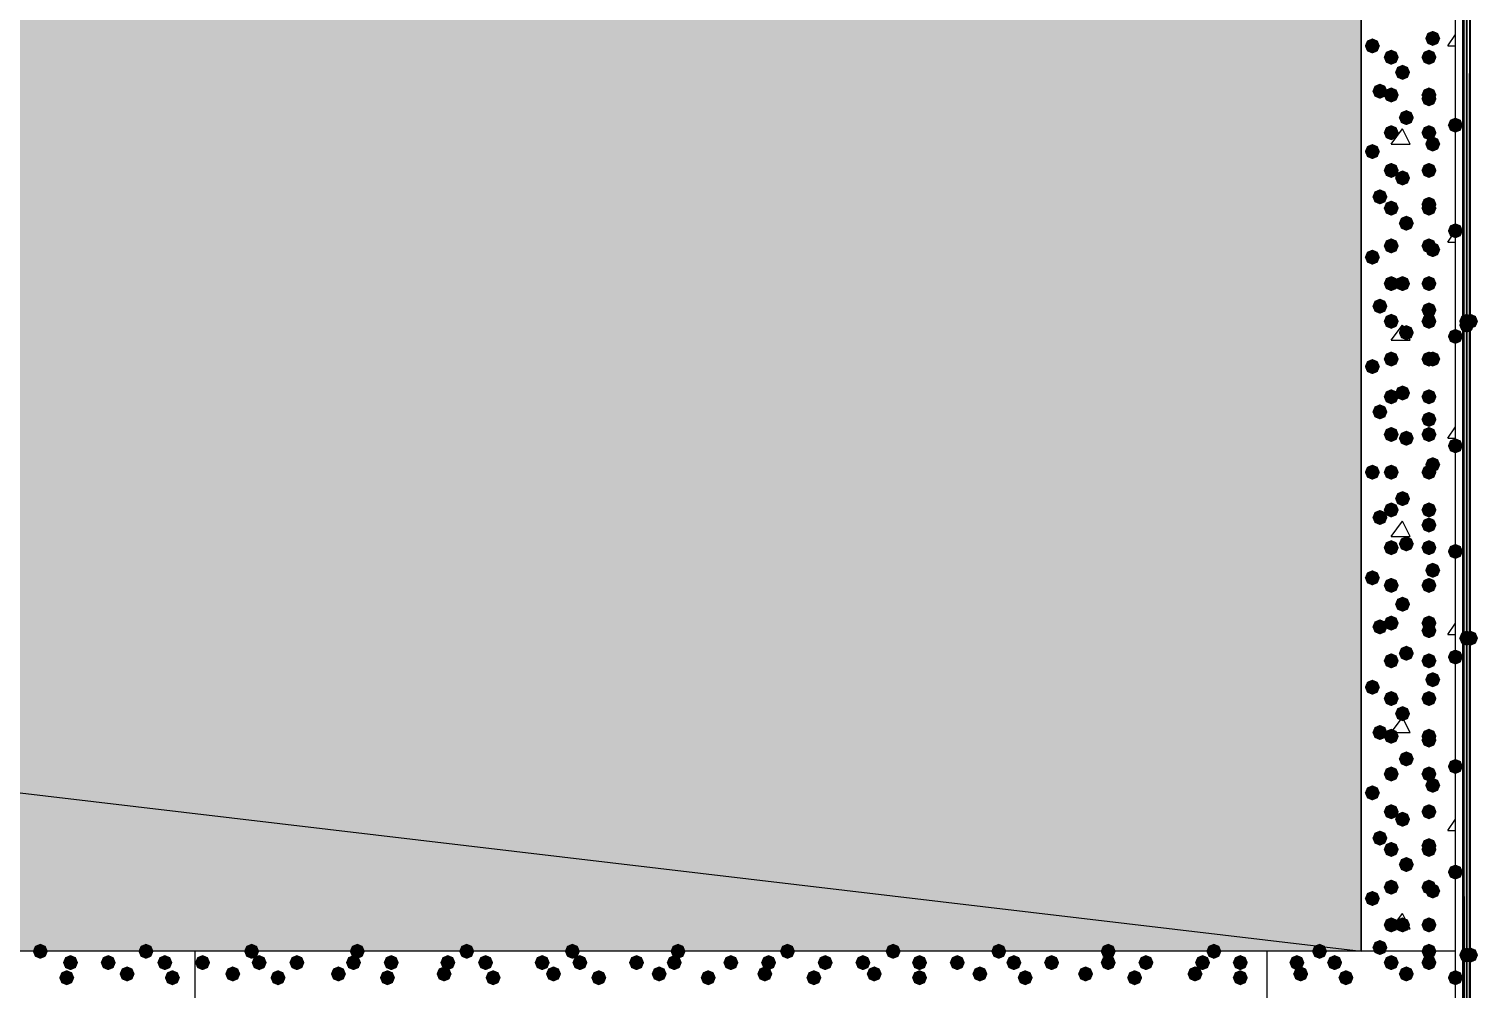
# Model space of a CAD drawing. Header units: millimetres. Extents: x 0 to 420, y 0 to 297.
# Drawn here: x 370.88 to 387.14, y 185.12 to 195.9 of the extents above; entities that cross this region are included whole.
import ezdxf

# ---------------------------------------------------------------- set-up
doc = ezdxf.new("R2010")
doc.units = ezdxf.units.MM
doc.layers.get('0').update_dxf_attribs({"linetype": 'CONTINUOUS'})

msp = doc.modelspace()

# ---------------------------------------------------------------- hatches: boundary and pattern name
at = {"true_color": 0x000007}
h = msp.add_hatch(color=0, dxfattribs=at)
h.paths.add_polyline_path([(387.011333, 228.049667), (386.969, 228.049667), (387.011333, 84.455)], flags=0)
h.paths.add_polyline_path([(386.969, 228.049667), (387.011333, 84.455), (386.969, 84.455)], flags=0)
at = {"true_color": 0x000008}
h = msp.add_hatch(color=0, dxfattribs=at)
h.paths.add_polyline_path([(385.826, 204.639333), (224.409, 204.639333), (385.826, 185.547)], flags=0)
h.paths.add_polyline_path([(224.409, 204.639333), (385.826, 185.547), (224.409, 185.547)], flags=0)
for points in [[(386.037667, 195.707), (386.012796, 195.647204), (385.953, 195.622333), (385.893204, 195.647204), (385.868333, 195.707), (385.893204, 195.766796), (385.953, 195.791667), (386.012796, 195.766796)], [(386.715, 195.791667), (386.690129, 195.731871), (386.630333, 195.707), (386.570538, 195.731871), (386.545667, 195.791667), (386.570537, 195.851462), (386.630333, 195.876333), (386.690129, 195.851463)], [(386.249333, 195.58), (386.224462, 195.520204), (386.164667, 195.495333), (386.104871, 195.520204), (386.08, 195.58), (386.104871, 195.639796), (386.164667, 195.664667), (386.224462, 195.639796)], [(386.672667, 195.58), (386.647796, 195.520204), (386.588, 195.495333), (386.528204, 195.520204), (386.503333, 195.58), (386.528204, 195.639796), (386.588, 195.664667), (386.647796, 195.639796)], [(386.376333, 195.410667), (386.351462, 195.350871), (386.291667, 195.326), (386.231871, 195.350871), (386.207, 195.410667), (386.231871, 195.470462), (386.291667, 195.495333), (386.351462, 195.470463)], [(386.122333, 195.199), (386.097462, 195.139204), (386.037667, 195.114333), (385.977871, 195.139204), (385.953, 195.199), (385.977871, 195.258796), (386.037667, 195.283667), (386.097462, 195.258796)], [(386.249333, 195.156667), (386.224462, 195.096871), (386.164667, 195.072), (386.104871, 195.096871), (386.08, 195.156667), (386.104871, 195.216462), (386.164667, 195.241333), (386.224462, 195.216463)], [(386.672667, 195.156667), (386.647796, 195.096871), (386.588, 195.072), (386.528204, 195.096871), (386.503333, 195.156667), (386.528204, 195.216462), (386.588, 195.241333), (386.647796, 195.216463)], [(386.672667, 195.114333), (386.647796, 195.054537), (386.588, 195.029667), (386.528204, 195.054537), (386.503333, 195.114333), (386.528204, 195.174129), (386.588, 195.199), (386.647796, 195.174129)], [(386.418667, 194.902667), (386.393796, 194.842871), (386.334, 194.818), (386.274204, 194.842871), (386.249333, 194.902667), (386.274204, 194.962462), (386.334, 194.987333), (386.393796, 194.962463)], [(386.249333, 194.733333), (386.224462, 194.673537), (386.164667, 194.648667), (386.104871, 194.673537), (386.08, 194.733333), (386.104871, 194.793129), (386.164667, 194.818), (386.224462, 194.793129)], [(386.672667, 194.733333), (386.647796, 194.673537), (386.588, 194.648667), (386.528204, 194.673537), (386.503333, 194.733333), (386.528204, 194.793129), (386.588, 194.818), (386.647796, 194.793129)], [(386.969, 194.818), (386.944129, 194.758204), (386.884333, 194.733333), (386.824537, 194.758204), (386.799667, 194.818), (386.824537, 194.877796), (386.884333, 194.902667), (386.944129, 194.877796)], [(386.037667, 194.521667), (386.012796, 194.461871), (385.953, 194.437), (385.893204, 194.461871), (385.868333, 194.521667), (385.893204, 194.581462), (385.953, 194.606333), (386.012796, 194.581463)], [(386.715, 194.606333), (386.690129, 194.546537), (386.630333, 194.521667), (386.570538, 194.546537), (386.545667, 194.606333), (386.570537, 194.666129), (386.630333, 194.691), (386.690129, 194.666129)], [(386.249333, 194.31), (386.224462, 194.250204), (386.164667, 194.225333), (386.104871, 194.250204), (386.08, 194.31), (386.104871, 194.369796), (386.164667, 194.394667), (386.224462, 194.369796)], [(386.376333, 194.225333), (386.351462, 194.165537), (386.291667, 194.140667), (386.231871, 194.165537), (386.207, 194.225333), (386.231871, 194.285129), (386.291667, 194.31), (386.351462, 194.285129)], [(386.672667, 194.31), (386.647796, 194.250204), (386.588, 194.225333), (386.528204, 194.250204), (386.503333, 194.31), (386.528204, 194.369796), (386.588, 194.394667), (386.647796, 194.369796)], [(386.122333, 194.013667), (386.097462, 193.953871), (386.037667, 193.929), (385.977871, 193.953871), (385.953, 194.013667), (385.977871, 194.073462), (386.037667, 194.098333), (386.097462, 194.073463)], [(386.249333, 193.886667), (386.224462, 193.826871), (386.164667, 193.802), (386.104871, 193.826871), (386.08, 193.886667), (386.104871, 193.946462), (386.164667, 193.971333), (386.224462, 193.946463)], [(386.672667, 193.929), (386.647796, 193.869204), (386.588, 193.844333), (386.528204, 193.869204), (386.503333, 193.929), (386.528204, 193.988796), (386.588, 194.013667), (386.647796, 193.988796)], [(386.672667, 193.886667), (386.647796, 193.826871), (386.588, 193.802), (386.528204, 193.826871), (386.503333, 193.886667), (386.528204, 193.946462), (386.588, 193.971333), (386.647796, 193.946463)], [(386.418667, 193.717333), (386.393796, 193.657537), (386.334, 193.632667), (386.274204, 193.657537), (386.249333, 193.717333), (386.274204, 193.777129), (386.334, 193.802), (386.393796, 193.777129)], [(386.969, 193.632667), (386.944129, 193.572871), (386.884333, 193.548), (386.824537, 193.572871), (386.799667, 193.632667), (386.824537, 193.692462), (386.884333, 193.717333), (386.944129, 193.692463)], [(386.249333, 193.463333), (386.224462, 193.403537), (386.164667, 193.378667), (386.104871, 193.403537), (386.08, 193.463333), (386.104871, 193.523129), (386.164667, 193.548), (386.224462, 193.523129)], [(386.672667, 193.463333), (386.647796, 193.403537), (386.588, 193.378667), (386.528204, 193.403537), (386.503333, 193.463333), (386.528204, 193.523129), (386.588, 193.548), (386.647796, 193.523129)], [(386.715, 193.421), (386.690129, 193.361204), (386.630333, 193.336333), (386.570538, 193.361204), (386.545667, 193.421), (386.570537, 193.480796), (386.630333, 193.505667), (386.690129, 193.480796)], [(386.037667, 193.336333), (386.012796, 193.276537), (385.953, 193.251667), (385.893204, 193.276537), (385.868333, 193.336333), (385.893204, 193.396129), (385.953, 193.421), (386.012796, 193.396129)], [(386.249333, 193.04), (386.224462, 192.980204), (386.164667, 192.955333), (386.104871, 192.980204), (386.08, 193.04), (386.104871, 193.099796), (386.164667, 193.124667), (386.224462, 193.099796)], [(386.376333, 193.04), (386.351462, 192.980204), (386.291667, 192.955333), (386.231871, 192.980204), (386.207, 193.04), (386.231871, 193.099796), (386.291667, 193.124667), (386.351462, 193.099796)], [(386.672667, 193.04), (386.647796, 192.980204), (386.588, 192.955333), (386.528204, 192.980204), (386.503333, 193.04), (386.528204, 193.099796), (386.588, 193.124667), (386.647796, 193.099796)], [(386.122333, 192.786), (386.097462, 192.726204), (386.037667, 192.701333), (385.977871, 192.726204), (385.953, 192.786), (385.977871, 192.845796), (386.037667, 192.870667), (386.097462, 192.845796)], [(386.672667, 192.743667), (386.647796, 192.683871), (386.588, 192.659), (386.528204, 192.683871), (386.503333, 192.743667), (386.528204, 192.803462), (386.588, 192.828333), (386.647796, 192.803463)], [(386.249333, 192.616667), (386.224462, 192.556871), (386.164667, 192.532), (386.104871, 192.556871), (386.08, 192.616667), (386.104871, 192.676462), (386.164667, 192.701333), (386.224462, 192.676463)], [(386.672667, 192.616667), (386.647796, 192.556871), (386.588, 192.532), (386.528204, 192.556871), (386.503333, 192.616667), (386.528204, 192.676462), (386.588, 192.701333), (386.647796, 192.676463)], [(386.418667, 192.489667), (386.393796, 192.429871), (386.334, 192.405), (386.274204, 192.429871), (386.249333, 192.489667), (386.274204, 192.549462), (386.334, 192.574333), (386.393796, 192.549463)], [(386.969, 192.447333), (386.944129, 192.387537), (386.884333, 192.362667), (386.824537, 192.387537), (386.799667, 192.447333), (386.824537, 192.507129), (386.884333, 192.532), (386.944129, 192.507129)], [(386.037667, 192.108667), (386.012796, 192.048871), (385.953, 192.024), (385.893204, 192.048871), (385.868333, 192.108667), (385.893204, 192.168462), (385.953, 192.193333), (386.012796, 192.168463)], [(386.249333, 192.193333), (386.224462, 192.133537), (386.164667, 192.108667), (386.104871, 192.133537), (386.08, 192.193333), (386.104871, 192.253129), (386.164667, 192.278), (386.224462, 192.253129)], [(386.672667, 192.193333), (386.647796, 192.133537), (386.588, 192.108667), (386.528204, 192.133537), (386.503333, 192.193333), (386.528204, 192.253129), (386.588, 192.278), (386.647796, 192.253129)], [(386.715, 192.193333), (386.690129, 192.133537), (386.630333, 192.108667), (386.570538, 192.133537), (386.545667, 192.193333), (386.570537, 192.253129), (386.630333, 192.278), (386.690129, 192.253129)], [(386.249333, 191.77), (386.224462, 191.710204), (386.164667, 191.685333), (386.104871, 191.710204), (386.08, 191.77), (386.104871, 191.829796), (386.164667, 191.854667), (386.224462, 191.829796)], [(386.376333, 191.812333), (386.351462, 191.752537), (386.291667, 191.727667), (386.231871, 191.752537), (386.207, 191.812333), (386.231871, 191.872129), (386.291667, 191.897), (386.351462, 191.872129)], [(386.672667, 191.77), (386.647796, 191.710204), (386.588, 191.685333), (386.528204, 191.710204), (386.503333, 191.77), (386.528204, 191.829796), (386.588, 191.854667), (386.647796, 191.829796)], [(386.122333, 191.600667), (386.097462, 191.540871), (386.037667, 191.516), (385.977871, 191.540871), (385.953, 191.600667), (385.977871, 191.660462), (386.037667, 191.685333), (386.097462, 191.660463)], [(386.672667, 191.516), (386.647796, 191.456204), (386.588, 191.431333), (386.528204, 191.456204), (386.503333, 191.516), (386.528204, 191.575796), (386.588, 191.600667), (386.647796, 191.575796)], [(386.249333, 191.346667), (386.224462, 191.286871), (386.164667, 191.262), (386.104871, 191.286871), (386.08, 191.346667), (386.104871, 191.406462), (386.164667, 191.431333), (386.224462, 191.406463)], [(386.418667, 191.304333), (386.393796, 191.244537), (386.334, 191.219667), (386.274204, 191.244537), (386.249333, 191.304333), (386.274204, 191.364129), (386.334, 191.389), (386.393796, 191.364129)], [(386.672667, 191.346667), (386.647796, 191.286871), (386.588, 191.262), (386.528204, 191.286871), (386.503333, 191.346667), (386.528204, 191.406462), (386.588, 191.431333), (386.647796, 191.406463)], [(386.969, 191.219667), (386.944129, 191.159871), (386.884333, 191.135), (386.824537, 191.159871), (386.799667, 191.219667), (386.824537, 191.279462), (386.884333, 191.304333), (386.944129, 191.279463)], [(386.037667, 190.923333), (386.012796, 190.863537), (385.953, 190.838667), (385.893204, 190.863537), (385.868333, 190.923333), (385.893204, 190.983129), (385.953, 191.008), (386.012796, 190.983129)], [(386.249333, 190.923333), (386.224462, 190.863537), (386.164667, 190.838667), (386.104871, 190.863537), (386.08, 190.923333), (386.104871, 190.983129), (386.164667, 191.008), (386.224462, 190.983129)], [(386.672667, 190.923333), (386.647796, 190.863537), (386.588, 190.838667), (386.528204, 190.863537), (386.503333, 190.923333), (386.528204, 190.983129), (386.588, 191.008), (386.647796, 190.983129)], [(386.715, 191.008), (386.690129, 190.948204), (386.630333, 190.923333), (386.570538, 190.948204), (386.545667, 191.008), (386.570537, 191.067796), (386.630333, 191.092667), (386.690129, 191.067796)], [(386.376333, 190.627), (386.351462, 190.567204), (386.291667, 190.542333), (386.231871, 190.567204), (386.207, 190.627), (386.231871, 190.686796), (386.291667, 190.711667), (386.351462, 190.686796)], [(386.249333, 190.5), (386.224462, 190.440204), (386.164667, 190.415333), (386.104871, 190.440204), (386.08, 190.5), (386.104871, 190.559796), (386.164667, 190.584667), (386.224462, 190.559796)], [(386.672667, 190.5), (386.647796, 190.440204), (386.588, 190.415333), (386.528204, 190.440204), (386.503333, 190.5), (386.528204, 190.559796), (386.588, 190.584667), (386.647796, 190.559796)], [(386.122333, 190.415333), (386.097462, 190.355537), (386.037667, 190.330667), (385.977871, 190.355537), (385.953, 190.415333), (385.977871, 190.475129), (386.037667, 190.5), (386.097462, 190.475129)], [(386.672667, 190.330667), (386.647796, 190.270871), (386.588, 190.246), (386.528204, 190.270871), (386.503333, 190.330667), (386.528204, 190.390462), (386.588, 190.415333), (386.647796, 190.390463)], [(386.418667, 190.119), (386.393796, 190.059204), (386.334, 190.034333), (386.274204, 190.059204), (386.249333, 190.119), (386.274204, 190.178796), (386.334, 190.203667), (386.393796, 190.178796)], [(386.249333, 190.076667), (386.224462, 190.016871), (386.164667, 189.992), (386.104871, 190.016871), (386.08, 190.076667), (386.104871, 190.136462), (386.164667, 190.161333), (386.224462, 190.136463)], [(386.672667, 190.076667), (386.647796, 190.016871), (386.588, 189.992), (386.528204, 190.016871), (386.503333, 190.076667), (386.528204, 190.136462), (386.588, 190.161333), (386.647796, 190.136463)], [(386.969, 190.034333), (386.944129, 189.974538), (386.884333, 189.949667), (386.824537, 189.974538), (386.799667, 190.034333), (386.824537, 190.094129), (386.884333, 190.119), (386.944129, 190.094129)], [(386.715, 189.822667), (386.690129, 189.762871), (386.630333, 189.738), (386.570538, 189.762871), (386.545667, 189.822667), (386.570537, 189.882462), (386.630333, 189.907333), (386.690129, 189.882463)], [(386.037667, 189.738), (386.012796, 189.678204), (385.953, 189.653333), (385.893204, 189.678204), (385.868333, 189.738), (385.893204, 189.797796), (385.953, 189.822667), (386.012796, 189.797796)], [(386.249333, 189.653333), (386.224462, 189.593537), (386.164667, 189.568667), (386.104871, 189.593537), (386.08, 189.653333), (386.104871, 189.713129), (386.164667, 189.738), (386.224462, 189.713129)], [(386.672667, 189.653333), (386.647796, 189.593537), (386.588, 189.568667), (386.528204, 189.593537), (386.503333, 189.653333), (386.528204, 189.713129), (386.588, 189.738), (386.647796, 189.713129)], [(386.376333, 189.441667), (386.351462, 189.381871), (386.291667, 189.357), (386.231871, 189.381871), (386.207, 189.441667), (386.231871, 189.501462), (386.291667, 189.526333), (386.351462, 189.501463)], [(386.122333, 189.187667), (386.097462, 189.127871), (386.037667, 189.103), (385.977871, 189.127871), (385.953, 189.187667), (385.977871, 189.247462), (386.037667, 189.272333), (386.097462, 189.247463)], [(386.249333, 189.23), (386.224462, 189.170204), (386.164667, 189.145333), (386.104871, 189.170204), (386.08, 189.23), (386.104871, 189.289796), (386.164667, 189.314667), (386.224462, 189.289796)], [(386.672667, 189.23), (386.647796, 189.170204), (386.588, 189.145333), (386.528204, 189.170204), (386.503333, 189.23), (386.528204, 189.289796), (386.588, 189.314667), (386.647796, 189.289796)], [(386.672667, 189.145333), (386.647796, 189.085537), (386.588, 189.060667), (386.528204, 189.085537), (386.503333, 189.145333), (386.528204, 189.205129), (386.588, 189.23), (386.647796, 189.205129)], [(386.418667, 188.891333), (386.393796, 188.831537), (386.334, 188.806667), (386.274204, 188.831537), (386.249333, 188.891333), (386.274204, 188.951129), (386.334, 188.976), (386.393796, 188.951129)], [(386.969, 188.849), (386.944129, 188.789204), (386.884333, 188.764333), (386.824537, 188.789204), (386.799667, 188.849), (386.824537, 188.908796), (386.884333, 188.933667), (386.944129, 188.908796)], [(386.249333, 188.806667), (386.224462, 188.746871), (386.164667, 188.722), (386.104871, 188.746871), (386.08, 188.806667), (386.104871, 188.866462), (386.164667, 188.891333), (386.224462, 188.866463)], [(386.672667, 188.806667), (386.647796, 188.746871), (386.588, 188.722), (386.528204, 188.746871), (386.503333, 188.806667), (386.528204, 188.866462), (386.588, 188.891333), (386.647796, 188.866463)], [(386.037667, 188.510333), (386.012796, 188.450537), (385.953, 188.425667), (385.893204, 188.450537), (385.868333, 188.510333), (385.893204, 188.570129), (385.953, 188.595), (386.012796, 188.570129)], [(386.715, 188.595), (386.690129, 188.535204), (386.630333, 188.510333), (386.570538, 188.535204), (386.545667, 188.595), (386.570537, 188.654796), (386.630333, 188.679667), (386.690129, 188.654796)], [(386.249333, 188.383333), (386.224462, 188.323537), (386.164667, 188.298667), (386.104871, 188.323537), (386.08, 188.383333), (386.104871, 188.443129), (386.164667, 188.468), (386.224462, 188.443129)], [(386.672667, 188.383333), (386.647796, 188.323537), (386.588, 188.298667), (386.528204, 188.323537), (386.503333, 188.383333), (386.528204, 188.443129), (386.588, 188.468), (386.647796, 188.443129)], [(386.376333, 188.214), (386.351462, 188.154204), (386.291667, 188.129333), (386.231871, 188.154204), (386.207, 188.214), (386.231871, 188.273796), (386.291667, 188.298667), (386.351462, 188.273796)], [(386.122333, 188.002333), (386.097462, 187.942537), (386.037667, 187.917667), (385.977871, 187.942537), (385.953, 188.002333), (385.977871, 188.062129), (386.037667, 188.087), (386.097462, 188.062129)], [(386.249333, 187.96), (386.224462, 187.900204), (386.164667, 187.875333), (386.104871, 187.900204), (386.08, 187.96), (386.104871, 188.019796), (386.164667, 188.044667), (386.224462, 188.019796)], [(386.672667, 187.96), (386.647796, 187.900204), (386.588, 187.875333), (386.528204, 187.900204), (386.503333, 187.96), (386.528204, 188.019796), (386.588, 188.044667), (386.647796, 188.019796)], [(386.672667, 187.917667), (386.647796, 187.857871), (386.588, 187.833), (386.528204, 187.857871), (386.503333, 187.917667), (386.528204, 187.977462), (386.588, 188.002333), (386.647796, 187.977463)], [(386.418667, 187.706), (386.393796, 187.646204), (386.334, 187.621333), (386.274204, 187.646204), (386.249333, 187.706), (386.274204, 187.765796), (386.334, 187.790667), (386.393796, 187.765796)], [(386.249333, 187.536667), (386.224462, 187.476871), (386.164667, 187.452), (386.104871, 187.476871), (386.08, 187.536667), (386.104871, 187.596462), (386.164667, 187.621333), (386.224462, 187.596463)], [(386.672667, 187.536667), (386.647796, 187.476871), (386.588, 187.452), (386.528204, 187.476871), (386.503333, 187.536667), (386.528204, 187.596462), (386.588, 187.621333), (386.647796, 187.596463)], [(386.969, 187.621333), (386.944129, 187.561537), (386.884333, 187.536667), (386.824537, 187.561537), (386.799667, 187.621333), (386.824537, 187.681129), (386.884333, 187.706), (386.944129, 187.681129)], [(386.715, 187.409667), (386.690129, 187.349871), (386.630333, 187.325), (386.570538, 187.349871), (386.545667, 187.409667), (386.570537, 187.469462), (386.630333, 187.494333), (386.690129, 187.469463)], [(386.037667, 187.325), (386.012796, 187.265204), (385.953, 187.240333), (385.893204, 187.265204), (385.868333, 187.325), (385.893204, 187.384796), (385.953, 187.409667), (386.012796, 187.384796)], [(386.249333, 187.113333), (386.224462, 187.053537), (386.164667, 187.028667), (386.104871, 187.053537), (386.08, 187.113333), (386.104871, 187.173129), (386.164667, 187.198), (386.224462, 187.173129)], [(386.376333, 187.028667), (386.351462, 186.968871), (386.291667, 186.944), (386.231871, 186.968871), (386.207, 187.028667), (386.231871, 187.088462), (386.291667, 187.113333), (386.351462, 187.088463)], [(386.672667, 187.113333), (386.647796, 187.053537), (386.588, 187.028667), (386.528204, 187.053537), (386.503333, 187.113333), (386.528204, 187.173129), (386.588, 187.198), (386.647796, 187.173129)], [(386.122333, 186.817), (386.097462, 186.757204), (386.037667, 186.732333), (385.977871, 186.757204), (385.953, 186.817), (385.977871, 186.876796), (386.037667, 186.901667), (386.097462, 186.876796)], [(386.672667, 186.732333), (386.647796, 186.672537), (386.588, 186.647667), (386.528204, 186.672537), (386.503333, 186.732333), (386.528204, 186.792129), (386.588, 186.817), (386.647796, 186.792129)], [(386.249333, 186.69), (386.224462, 186.630204), (386.164667, 186.605333), (386.104871, 186.630204), (386.08, 186.69), (386.104871, 186.749796), (386.164667, 186.774667), (386.224462, 186.749796)], [(386.672667, 186.69), (386.647796, 186.630204), (386.588, 186.605333), (386.528204, 186.630204), (386.503333, 186.69), (386.528204, 186.749796), (386.588, 186.774667), (386.647796, 186.749796)], [(386.418667, 186.520667), (386.393796, 186.460871), (386.334, 186.436), (386.274204, 186.460871), (386.249333, 186.520667), (386.274204, 186.580462), (386.334, 186.605333), (386.393796, 186.580463)], [(386.969, 186.436), (386.944129, 186.376204), (386.884333, 186.351333), (386.824537, 186.376204), (386.799667, 186.436), (386.824537, 186.495796), (386.884333, 186.520667), (386.944129, 186.495796)], [(386.249333, 186.266667), (386.224462, 186.206871), (386.164667, 186.182), (386.104871, 186.206871), (386.08, 186.266667), (386.104871, 186.326462), (386.164667, 186.351333), (386.224462, 186.326463)], [(386.672667, 186.266667), (386.647796, 186.206871), (386.588, 186.182), (386.528204, 186.206871), (386.503333, 186.266667), (386.528204, 186.326462), (386.588, 186.351333), (386.647796, 186.326463)], [(386.715, 186.224333), (386.690129, 186.164537), (386.630333, 186.139667), (386.570538, 186.164537), (386.545667, 186.224333), (386.570537, 186.284129), (386.630333, 186.309), (386.690129, 186.284129)], [(386.037667, 186.139667), (386.012796, 186.079871), (385.953, 186.055), (385.893204, 186.079871), (385.868333, 186.139667), (385.893204, 186.199462), (385.953, 186.224333), (386.012796, 186.199463)], [(386.249333, 185.843333), (386.224462, 185.783537), (386.164667, 185.758667), (386.104871, 185.783537), (386.08, 185.843333), (386.104871, 185.903129), (386.164667, 185.928), (386.224462, 185.903129)], [(386.376333, 185.843333), (386.351462, 185.783537), (386.291667, 185.758667), (386.231871, 185.783537), (386.207, 185.843333), (386.231871, 185.903129), (386.291667, 185.928), (386.351462, 185.903129)], [(386.672667, 185.843333), (386.647796, 185.783537), (386.588, 185.758667), (386.528204, 185.783537), (386.503333, 185.843333), (386.528204, 185.903129), (386.588, 185.928), (386.647796, 185.903129)], [(386.122333, 185.589333), (386.097462, 185.529538), (386.037667, 185.504667), (385.977871, 185.529538), (385.953, 185.589333), (385.977871, 185.649129), (386.037667, 185.674), (386.097462, 185.649129)], [(372.914333, 185.42), (372.889462, 185.360204), (372.829667, 185.335333), (372.769871, 185.360204), (372.745, 185.42), (372.769871, 185.479796), (372.829667, 185.504667), (372.889462, 185.479796)], [(373.464667, 185.547), (373.439796, 185.487204), (373.38, 185.462333), (373.320204, 185.487204), (373.295333, 185.547), (373.320204, 185.606796), (373.38, 185.631667), (373.439796, 185.606796)], [(373.549333, 185.42), (373.524462, 185.360204), (373.464667, 185.335333), (373.404871, 185.360204), (373.38, 185.42), (373.404871, 185.479796), (373.464667, 185.504667), (373.524462, 185.479796)], [(373.972667, 185.42), (373.947796, 185.360204), (373.888, 185.335333), (373.828204, 185.360204), (373.803333, 185.42), (373.828204, 185.479796), (373.888, 185.504667), (373.947796, 185.479796)], [(374.607667, 185.42), (374.582796, 185.360204), (374.523, 185.335333), (374.463204, 185.360204), (374.438333, 185.42), (374.463204, 185.479796), (374.523, 185.504667), (374.582796, 185.479796)], [(374.65, 185.547), (374.625129, 185.487204), (374.565333, 185.462333), (374.505538, 185.487204), (374.480667, 185.547), (374.505537, 185.606796), (374.565333, 185.631667), (374.625129, 185.606796)], [(375.031, 185.42), (375.006129, 185.360204), (374.946333, 185.335333), (374.886537, 185.360204), (374.861667, 185.42), (374.886537, 185.479796), (374.946333, 185.504667), (375.006129, 185.479796)], [(375.666, 185.42), (375.641129, 185.360204), (375.581333, 185.335333), (375.521538, 185.360204), (375.496667, 185.42), (375.521537, 185.479796), (375.581333, 185.504667), (375.641129, 185.479796)], [(375.877667, 185.547), (375.852796, 185.487204), (375.793, 185.462333), (375.733204, 185.487204), (375.708333, 185.547), (375.733204, 185.606796), (375.793, 185.631667), (375.852796, 185.606796)], [(376.089333, 185.42), (376.064462, 185.360204), (376.004667, 185.335333), (375.944871, 185.360204), (375.92, 185.42), (375.944871, 185.479796), (376.004667, 185.504667), (376.064462, 185.479796)], [(376.724333, 185.42), (376.699462, 185.360204), (376.639667, 185.335333), (376.579871, 185.360204), (376.555, 185.42), (376.579871, 185.479796), (376.639667, 185.504667), (376.699462, 185.479796)], [(377.063, 185.547), (377.038129, 185.487204), (376.978333, 185.462333), (376.918537, 185.487204), (376.893667, 185.547), (376.918537, 185.606796), (376.978333, 185.631667), (377.038129, 185.606796)], [(377.147667, 185.42), (377.122796, 185.360204), (377.063, 185.335333), (377.003204, 185.360204), (376.978333, 185.42), (377.003204, 185.479796), (377.063, 185.504667), (377.122796, 185.479796)], [(377.782667, 185.42), (377.757796, 185.360204), (377.698, 185.335333), (377.638204, 185.360204), (377.613333, 185.42), (377.638204, 185.479796), (377.698, 185.504667), (377.757796, 185.479796)], [(378.206, 185.42), (378.181129, 185.360204), (378.121333, 185.335333), (378.061537, 185.360204), (378.036667, 185.42), (378.061537, 185.479796), (378.121333, 185.504667), (378.181129, 185.479796)], [(378.248333, 185.547), (378.223462, 185.487204), (378.163667, 185.462333), (378.103871, 185.487204), (378.079, 185.547), (378.103871, 185.606796), (378.163667, 185.631667), (378.223462, 185.606796)], [(378.841, 185.42), (378.816129, 185.360204), (378.756333, 185.335333), (378.696537, 185.360204), (378.671667, 185.42), (378.696537, 185.479796), (378.756333, 185.504667), (378.816129, 185.479796)], [(379.264333, 185.42), (379.239462, 185.360204), (379.179667, 185.335333), (379.119871, 185.360204), (379.095, 185.42), (379.119871, 185.479796), (379.179667, 185.504667), (379.239462, 185.479796)], [(379.476, 185.547), (379.451129, 185.487204), (379.391333, 185.462333), (379.331537, 185.487204), (379.306667, 185.547), (379.331537, 185.606796), (379.391333, 185.631667), (379.451129, 185.606796)], [(379.899333, 185.42), (379.874462, 185.360204), (379.814667, 185.335333), (379.754871, 185.360204), (379.73, 185.42), (379.754871, 185.479796), (379.814667, 185.504667), (379.874462, 185.479796)], [(380.322667, 185.42), (380.297796, 185.360204), (380.238, 185.335333), (380.178204, 185.360204), (380.153333, 185.42), (380.178204, 185.479796), (380.238, 185.504667), (380.297796, 185.479796)], [(380.661333, 185.547), (380.636462, 185.487204), (380.576667, 185.462333), (380.516871, 185.487204), (380.492, 185.547), (380.516871, 185.606796), (380.576667, 185.631667), (380.636462, 185.606796)], [(380.957667, 185.42), (380.932796, 185.360204), (380.873, 185.335333), (380.813204, 185.360204), (380.788333, 185.42), (380.813204, 185.479796), (380.873, 185.504667), (380.932796, 185.479796)], [(381.381, 185.42), (381.356129, 185.360204), (381.296333, 185.335333), (381.236537, 185.360204), (381.211667, 185.42), (381.236537, 185.479796), (381.296333, 185.504667), (381.356129, 185.479796)], [(381.846667, 185.547), (381.821796, 185.487204), (381.762, 185.462333), (381.702204, 185.487204), (381.677333, 185.547), (381.702204, 185.606796), (381.762, 185.631667), (381.821796, 185.606796)], [(382.016, 185.42), (381.991129, 185.360204), (381.931333, 185.335333), (381.871537, 185.360204), (381.846667, 185.42), (381.871537, 185.479796), (381.931333, 185.504667), (381.991129, 185.479796)], [(382.439333, 185.42), (382.414462, 185.360204), (382.354667, 185.335333), (382.294871, 185.360204), (382.27, 185.42), (382.294871, 185.479796), (382.354667, 185.504667), (382.414462, 185.479796)], [(383.074333, 185.547), (383.049462, 185.487204), (382.989667, 185.462333), (382.929871, 185.487204), (382.905, 185.547), (382.929871, 185.606796), (382.989667, 185.631667), (383.049462, 185.606796)], [(383.074333, 185.42), (383.049462, 185.360204), (382.989667, 185.335333), (382.929871, 185.360204), (382.905, 185.42), (382.929871, 185.479796), (382.989667, 185.504667), (383.049462, 185.479796)], [(383.497667, 185.42), (383.472796, 185.360204), (383.413, 185.335333), (383.353204, 185.360204), (383.328333, 185.42), (383.353204, 185.479796), (383.413, 185.504667), (383.472796, 185.479796)], [(384.132667, 185.42), (384.107796, 185.360204), (384.048, 185.335333), (383.988204, 185.360204), (383.963333, 185.42), (383.988204, 185.479796), (384.048, 185.504667), (384.107796, 185.479796)], [(384.259667, 185.547), (384.234796, 185.487204), (384.175, 185.462333), (384.115204, 185.487204), (384.090333, 185.547), (384.115204, 185.606796), (384.175, 185.631667), (384.234796, 185.606796)], [(384.556, 185.42), (384.531129, 185.360204), (384.471333, 185.335333), (384.411538, 185.360204), (384.386667, 185.42), (384.411537, 185.479796), (384.471333, 185.504667), (384.531129, 185.479796)], [(373.253, 185.293), (373.228129, 185.233204), (373.168333, 185.208333), (373.108538, 185.233204), (373.083667, 185.293), (373.108537, 185.352796), (373.168333, 185.377667), (373.228129, 185.352796)], [(373.761, 185.250667), (373.736129, 185.190871), (373.676333, 185.166), (373.616537, 185.190871), (373.591667, 185.250667), (373.616537, 185.310462), (373.676333, 185.335333), (373.736129, 185.310463)], [(374.438333, 185.293), (374.413462, 185.233204), (374.353667, 185.208333), (374.293871, 185.233204), (374.269, 185.293), (374.293871, 185.352796), (374.353667, 185.377667), (374.413462, 185.352796)], [(374.988667, 185.250667), (374.963796, 185.190871), (374.904, 185.166), (374.844204, 185.190871), (374.819333, 185.250667), (374.844204, 185.310462), (374.904, 185.335333), (374.963796, 185.310463)], [(375.623667, 185.293), (375.598796, 185.233204), (375.539, 185.208333), (375.479204, 185.233204), (375.454333, 185.293), (375.479204, 185.352796), (375.539, 185.377667), (375.598796, 185.352796)], [(376.174, 185.250667), (376.149129, 185.190871), (376.089333, 185.166), (376.029537, 185.190871), (376.004667, 185.250667), (376.029537, 185.310462), (376.089333, 185.335333), (376.149129, 185.310463)], [(376.851333, 185.293), (376.826462, 185.233204), (376.766667, 185.208333), (376.706871, 185.233204), (376.682, 185.293), (376.706871, 185.352796), (376.766667, 185.377667), (376.826462, 185.352796)], [(377.359333, 185.250667), (377.334462, 185.190871), (377.274667, 185.166), (377.214871, 185.190871), (377.19, 185.250667), (377.214871, 185.310462), (377.274667, 185.335333), (377.334462, 185.310463)], [(378.036667, 185.293), (378.011796, 185.233204), (377.952, 185.208333), (377.892204, 185.233204), (377.867333, 185.293), (377.892204, 185.352796), (377.952, 185.377667), (378.011796, 185.352796)], [(378.587, 185.250667), (378.562129, 185.190871), (378.502333, 185.166), (378.442538, 185.190871), (378.417667, 185.250667), (378.442537, 185.310462), (378.502333, 185.335333), (378.562129, 185.310463)], [(379.222, 185.293), (379.197129, 185.233204), (379.137333, 185.208333), (379.077538, 185.233204), (379.052667, 185.293), (379.077537, 185.352796), (379.137333, 185.377667), (379.197129, 185.352796)], [(379.772333, 185.250667), (379.747462, 185.190871), (379.687667, 185.166), (379.627871, 185.190871), (379.603, 185.250667), (379.627871, 185.310462), (379.687667, 185.335333), (379.747462, 185.310463)], [(380.449667, 185.293), (380.424796, 185.233204), (380.365, 185.208333), (380.305204, 185.233204), (380.280333, 185.293), (380.305204, 185.352796), (380.365, 185.377667), (380.424796, 185.352796)], [(380.957667, 185.250667), (380.932796, 185.190871), (380.873, 185.166), (380.813204, 185.190871), (380.788333, 185.250667), (380.813204, 185.310462), (380.873, 185.335333), (380.932796, 185.310463)], [(381.635, 185.293), (381.610129, 185.233204), (381.550333, 185.208333), (381.490537, 185.233204), (381.465667, 185.293), (381.490537, 185.352796), (381.550333, 185.377667), (381.610129, 185.352796)], [(382.143, 185.250667), (382.118129, 185.190871), (382.058333, 185.166), (381.998538, 185.190871), (381.973667, 185.250667), (381.998537, 185.310462), (382.058333, 185.335333), (382.118129, 185.310463)], [(382.820333, 185.293), (382.795462, 185.233204), (382.735667, 185.208333), (382.675871, 185.233204), (382.651, 185.293), (382.675871, 185.352796), (382.735667, 185.377667), (382.795462, 185.352796)], [(383.370667, 185.250667), (383.345796, 185.190871), (383.286, 185.166), (383.226204, 185.190871), (383.201333, 185.250667), (383.226204, 185.310462), (383.286, 185.335333), (383.345796, 185.310463)], [(384.048, 185.293), (384.023129, 185.233204), (383.963333, 185.208333), (383.903537, 185.233204), (383.878667, 185.293), (383.903537, 185.352796), (383.963333, 185.377667), (384.023129, 185.352796)], [(384.556, 185.250667), (384.531129, 185.190871), (384.471333, 185.166), (384.411538, 185.190871), (384.386667, 185.250667), (384.411537, 185.310462), (384.471333, 185.335333), (384.531129, 185.310463)]]:
    msp.add_hatch(color=0, dxfattribs=at).paths.add_polyline_path(points, flags=0)
at = {"true_color": 0x0000fe}
for points in [[(387.096, 192.616667), (387.071129, 192.556871), (387.011333, 192.532), (386.951537, 192.556871), (386.926667, 192.616667), (386.951537, 192.676462), (387.011333, 192.701333), (387.071129, 192.676463)], [(387.096, 192.574333), (387.071129, 192.514537), (387.011333, 192.489667), (386.951537, 192.514537), (386.926667, 192.574333), (386.951537, 192.634129), (387.011333, 192.659), (387.071129, 192.634129)], [(387.096, 192.574333), (387.071129, 192.514537), (387.011333, 192.489667), (386.951537, 192.514537), (386.926667, 192.574333), (386.951537, 192.634129), (387.011333, 192.659), (387.071129, 192.634129)], [(387.138333, 192.616667), (387.113462, 192.556871), (387.053667, 192.532), (386.993871, 192.556871), (386.969, 192.616667), (386.993871, 192.676462), (387.053667, 192.701333), (387.113462, 192.676463)], [(387.096, 189.060667), (387.071129, 189.000871), (387.011333, 188.976), (386.951537, 189.000871), (386.926667, 189.060667), (386.951537, 189.120462), (387.011333, 189.145333), (387.071129, 189.120463)], [(387.096, 189.060667), (387.071129, 189.000871), (387.011333, 188.976), (386.951537, 189.000871), (386.926667, 189.060667), (386.951537, 189.120462), (387.011333, 189.145333), (387.071129, 189.120463)], [(387.096, 189.060667), (387.071129, 189.000871), (387.011333, 188.976), (386.951537, 189.000871), (386.926667, 189.060667), (386.951537, 189.120462), (387.011333, 189.145333), (387.071129, 189.120463)], [(387.138333, 189.060667), (387.113462, 189.000871), (387.053667, 188.976), (386.993871, 189.000871), (386.969, 189.060667), (386.993871, 189.120462), (387.053667, 189.145333), (387.113462, 189.120463)], [(387.096, 185.504667), (387.071129, 185.444871), (387.011333, 185.42), (386.951537, 185.444871), (386.926667, 185.504667), (386.951537, 185.564462), (387.011333, 185.589333), (387.071129, 185.564463)], [(387.096, 185.504667), (387.071129, 185.444871), (387.011333, 185.42), (386.951537, 185.444871), (386.926667, 185.504667), (386.951537, 185.564462), (387.011333, 185.589333), (387.071129, 185.564463)], [(387.096, 185.504667), (387.071129, 185.444871), (387.011333, 185.42), (386.951537, 185.444871), (386.926667, 185.504667), (386.951537, 185.564462), (387.011333, 185.589333), (387.071129, 185.564463)], [(387.138333, 185.504667), (387.113462, 185.444871), (387.053667, 185.42), (386.993871, 185.444871), (386.969, 185.504667), (386.993871, 185.564462), (387.053667, 185.589333), (387.113462, 185.564463)]]:
    msp.add_hatch(color=0, dxfattribs=at).paths.add_polyline_path(points, flags=0)
at = {"true_color": 0x000007}
for points in [[(371.094, 185.547), (371.069129, 185.487204), (371.009333, 185.462333), (370.949537, 185.487204), (370.924667, 185.547), (370.949537, 185.606796), (371.009333, 185.631667), (371.069129, 185.606796)], [(371.432667, 185.42), (371.407796, 185.360204), (371.348, 185.335333), (371.288204, 185.360204), (371.263333, 185.42), (371.288204, 185.479796), (371.348, 185.504667), (371.407796, 185.479796)], [(371.856, 185.42), (371.831129, 185.360204), (371.771333, 185.335333), (371.711537, 185.360204), (371.686667, 185.42), (371.711537, 185.479796), (371.771333, 185.504667), (371.831129, 185.479796)], [(372.279333, 185.547), (372.254462, 185.487204), (372.194667, 185.462333), (372.134871, 185.487204), (372.11, 185.547), (372.134871, 185.606796), (372.194667, 185.631667), (372.254462, 185.606796)], [(372.491, 185.42), (372.466129, 185.360204), (372.406333, 185.335333), (372.346537, 185.360204), (372.321667, 185.42), (372.346537, 185.479796), (372.406333, 185.504667), (372.466129, 185.479796)], [(385.191, 185.42), (385.166129, 185.360204), (385.106333, 185.335333), (385.046538, 185.360204), (385.021667, 185.42), (385.046537, 185.479796), (385.106333, 185.504667), (385.166129, 185.479796)], [(385.445, 185.547), (385.420129, 185.487204), (385.360333, 185.462333), (385.300538, 185.487204), (385.275667, 185.547), (385.300537, 185.606796), (385.360333, 185.631667), (385.420129, 185.606796)], [(385.614333, 185.42), (385.589462, 185.360204), (385.529667, 185.335333), (385.469871, 185.360204), (385.445, 185.42), (385.469871, 185.479796), (385.529667, 185.504667), (385.589462, 185.479796)], [(386.249333, 185.42), (386.224462, 185.360204), (386.164667, 185.335333), (386.104871, 185.360204), (386.08, 185.42), (386.104871, 185.479796), (386.164667, 185.504667), (386.224462, 185.479796)], [(386.672667, 185.547), (386.647796, 185.487204), (386.588, 185.462333), (386.528204, 185.487204), (386.503333, 185.547), (386.528204, 185.606796), (386.588, 185.631667), (386.647796, 185.606796)], [(386.672667, 185.42), (386.647796, 185.360204), (386.588, 185.335333), (386.528204, 185.360204), (386.503333, 185.42), (386.528204, 185.479796), (386.588, 185.504667), (386.647796, 185.479796)], [(371.390333, 185.250667), (371.365463, 185.190871), (371.305667, 185.166), (371.245871, 185.190871), (371.221, 185.250667), (371.245871, 185.310462), (371.305667, 185.335333), (371.365462, 185.310463)], [(372.067667, 185.293), (372.042796, 185.233204), (371.983, 185.208333), (371.923204, 185.233204), (371.898333, 185.293), (371.923204, 185.352796), (371.983, 185.377667), (372.042796, 185.352796)], [(372.575667, 185.250667), (372.550796, 185.190871), (372.491, 185.166), (372.431204, 185.190871), (372.406333, 185.250667), (372.431204, 185.310462), (372.491, 185.335333), (372.550796, 185.310463)], [(385.233333, 185.293), (385.208463, 185.233204), (385.148667, 185.208333), (385.088871, 185.233204), (385.064, 185.293), (385.088871, 185.352796), (385.148667, 185.377667), (385.208462, 185.352796)], [(385.741333, 185.250667), (385.716462, 185.190871), (385.656667, 185.166), (385.596871, 185.190871), (385.572, 185.250667), (385.596871, 185.310462), (385.656667, 185.335333), (385.716462, 185.310463)], [(386.418667, 185.293), (386.393796, 185.233204), (386.334, 185.208333), (386.274204, 185.233204), (386.249333, 185.293), (386.274204, 185.352796), (386.334, 185.377667), (386.393796, 185.352796)], [(386.969, 185.250667), (386.944129, 185.190871), (386.884333, 185.166), (386.824537, 185.190871), (386.799667, 185.250667), (386.824537, 185.310462), (386.884333, 185.335333), (386.944129, 185.310463)]]:
    msp.add_hatch(color=0, dxfattribs=at).paths.add_polyline_path(points, flags=0)

# ---------------------------------------------------------------- linework, layer by layer
at = {"color": 0, "true_color": 0x000007}
for points in [[(387.053667, 84.412667), (387.053667, 228.092), (387.011333, 228.092)], [(386.969, 228.049667), (386.969, 84.455)], [(387.011333, 228.049667), (387.011333, 84.412667)], [(387.011333, 228.049667), (387.011333, 84.455), (387.011333, 84.412667)], [(385.826, 204.639333), (385.826, 185.547)], [(386.884333, 185.547), (386.884333, 204.639333)], [(384.767667, 185.547), (372.745, 185.547)]]:
    msp.add_lwpolyline(points, dxfattribs=at)
for points in [[(387.011333, 228.049667), (386.969, 228.049667), (387.011333, 84.455)], [(386.969, 228.049667), (387.011333, 84.455), (386.969, 84.455)], [(387.053667, 228.049667), (387.011333, 228.049667), (387.011333, 84.412667)], [(387.011333, 228.049667), (387.011333, 84.412667)], [(38.650333, 185.547), (38.650333, 162.263667), (386.884333, 162.263667), (386.884333, 185.547), (224.409, 185.547), (224.409, 206.756), (201.125667, 206.756), (201.125667, 185.547)], [(38.650333, 185.547), (38.650333, 162.263667), (386.884333, 162.263667), (386.884333, 185.547), (224.409, 185.547), (224.409, 206.756), (201.125667, 206.756), (201.125667, 185.547)], [(370.628333, 185.547), (370.628333, 183.430333), (372.745, 183.430333), (372.745, 185.547)], [(384.767667, 185.547), (384.767667, 183.430333), (386.884333, 183.430333), (386.884333, 185.547)]]:
    msp.add_lwpolyline(points, close=True, dxfattribs=at)
at = {"color": 0, "true_color": 0x000008}
for points in [[(385.826, 204.639333), (224.409, 204.639333), (385.826, 185.547)], [(224.409, 204.639333), (385.826, 185.547), (224.409, 185.547)]]:
    msp.add_lwpolyline(points, close=True, dxfattribs=at)
for points in [[(386.799667, 195.707), (386.884333, 195.834)], [(386.799667, 195.707), (386.884333, 195.707)], [(386.164667, 194.606333), (386.291667, 194.775667)], [(386.376333, 194.606333), (386.291667, 194.775667)], [(386.164667, 194.606333), (386.376333, 194.606333)], [(386.799667, 193.505667), (386.884333, 193.632667)], [(386.799667, 193.505667), (386.884333, 193.505667)], [(386.164667, 192.405), (386.291667, 192.574333)], [(386.376333, 192.405), (386.291667, 192.574333)], [(386.164667, 192.405), (386.376333, 192.405)], [(386.799667, 191.304333), (386.884333, 191.431333)], [(386.799667, 191.304333), (386.884333, 191.304333)], [(386.164667, 190.203667), (386.291667, 190.373)], [(386.376333, 190.203667), (386.291667, 190.373)], [(386.164667, 190.203667), (386.376333, 190.203667)], [(386.799667, 189.103), (386.884333, 189.23)], [(386.799667, 189.103), (386.884333, 189.103)], [(386.164667, 188.002333), (386.291667, 188.171667)], [(386.376333, 188.002333), (386.291667, 188.171667)], [(386.164667, 188.002333), (386.376333, 188.002333)], [(386.799667, 186.901667), (386.884333, 187.028667)], [(386.799667, 186.901667), (386.884333, 186.901667)], [(386.164667, 185.801), (386.291667, 185.970333)], [(386.376333, 185.801), (386.291667, 185.970333)], [(386.164667, 185.801), (386.376333, 185.801)]]:
    msp.add_lwpolyline(points, dxfattribs=at)

doc.saveas('drawing.dxf')
